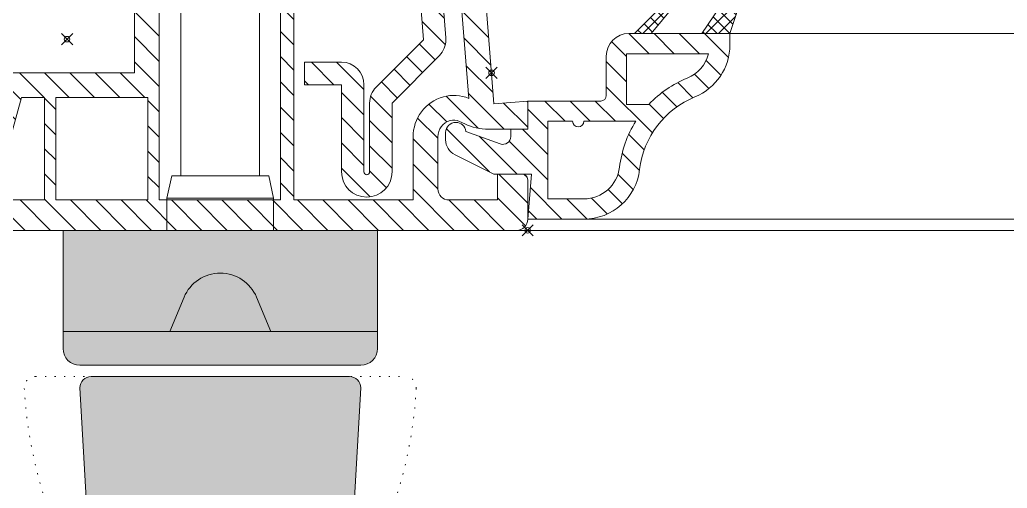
# Model space of a CAD drawing. Header units: millimetres. Extents: x -20000 to 230000, y -17405 to 24510.
# Drawn here: x 44900.3 to 44988.2, y -15455 to -15413.3 of the extents above; entities that cross this region are included whole.
import ezdxf

# ---------------------------------------------------------------- set-up
doc = ezdxf.new("R2010")
doc.units = ezdxf.units.MM
doc.header["$PDMODE"] = 35
doc.header["$PDSIZE"] = 0.5
doc.linetypes.add('ACAD_ISO07W100', pattern=[3, 0, -3])
doc.layers.get('0').update_dxf_attribs({"lineweight": 13})
doc.layers.add('0 - Invisible', color=43, linetype='Continuous', lineweight=0, plot=False)
for name, color, linetype, lineweight in [('1 - Acier', 160, 'Continuous', 13), ('1 - Joint', 7, 'Continuous', 13), ('1 - PVC', 7, 'Continuous', 13)]:
    doc.layers.add(name, color=color, linetype=linetype, lineweight=lineweight)
doc.layers.add('1 - Cache', color=7, linetype='Continuous', lineweight=0, true_color=0xffffff)
pattern_1 = [(45, (-2912.384163688289, -784.688370395525), (-0.561266007566822, 0.5612660075668221), []), (135, (-2912.384163688289, -784.688370395525), (-0.5612660075668221, -0.561266007566822), [])]

# ---------------------------------------------------------------- blocks, each defined once
blk = doc.blocks.new('Rehau - Renfort 230710')
at = {"layer": '1 - Acier'}
h = blk.add_hatch(dxfattribs=at)
h.set_pattern_fill('ANSI31', color=256, scale=0.5, style=0)
h.set_pattern_definition([(45, (0, 0), (-1.122532015133644, 1.122532015133644), [])])
h.paths.add_polyline_path([(13.32000033283475, -0.957883839131682), (17.53421389520918, -5.172097401504288, 0.198912367379658), (18.94842745758251, -5.757883839131409), (25.07000033283657, -5.757883839131409, -0.4142135623730951), (25.32000033283657, -6.007883839131409, -0.4142135623730951), (25.07000033283657, -6.257883839131409), (17.32000033283657, -6.257883839131409, 0.4142135623730951), (15.32000033283657, -8.25788383913141), (15.32000033283657, -11.54213030334813), (17.32000033283657, -11.54213030334813), (17.32000033283657, -8.25788383913141), (25.07000033283657, -8.25788383913141, 0.4142135623730951), (27.32000033283657, -6.007883839131409, 0.4142135623730951), (25.07000033283657, -3.757883839131409), (18.94842745758251, -3.75788383913141), (14.73421389520809, 0.4563297232411969, 0.198912367379658), (13.32000033283475, 1.042116160868318, 0.0196374777712513), (13.16308214138007, 1.035950828335444), (-15.83691785862175, -1.246398669579321, 0.3913924554629739), (-17.67999966716525, -3.240233337045083), (-17.67999966716525, -23.09155236980678), (-15.67999966716525, -23.09155236980678), (-15.67999966716525, -3.240233337045083)])
blk.add_lwpolyline([(13.16308214138007, 1.035950828335444), (-15.83691785862175, -1.246398669579321, 0.391392455462974), (-17.67999966716525, -3.240233337045083), (-17.67999966716525, -23.09155236980678), (-15.67999966716525, -23.09155236980678), (-15.67999966716525, -3.240233337045083), (13.32000033283475, -0.9578838391316822), (17.53421389520918, -5.172097401504288, 0.198912367379658), (18.94842745758251, -5.757883839131409), (25.07000033283657, -5.757883839131409, -0.414213562373095), (25.32000033283657, -6.007883839131409, -0.414213562373095), (25.07000033283657, -6.257883839131409), (17.32000033283657, -6.257883839131409, 0.414213562373095), (15.32000033283657, -8.25788383913141), (15.32000033283657, -11.54213030334813), (17.32000033283657, -11.54213030334813), (17.32000033283657, -8.25788383913141), (25.07000033283657, -8.25788383913141, 0.414213562373095), (27.32000033283657, -6.007883839131409, 0.414213562373095), (25.07000033283657, -3.757883839131409), (18.94842745758251, -3.757883839131409), (14.73421389520809, 0.4563297232411969, 0.198912367379658), (13.32000033283475, 1.042116160868318, 0.0196374777712513)], format="xyb", close=True, dxfattribs=at)
blk = doc.blocks.new('Rehau - Gamme Performance - Z55')
at = {"layer": '1 - PVC'}
h = blk.add_hatch(dxfattribs=at)
h.set_pattern_fill('ANSI31', color=256, scale=0.5, angle=90, style=0)
h.set_pattern_definition([(225, (0, 0), (-1.122532015133644, 1.122532015133644), [])])
edge = h.paths.add_edge_path(flags=16)
edge.add_line((-65.87251832466427, 51.19881142177838), (-65.47091301459295, 49.70000000000073))
edge.add_line((-65.47091301459295, 49.70000000000073), (-56, 49.70000000000073))
edge.add_line((-56, 49.70000000000073), (-56, 57.29999999999927))
edge.add_line((-56, 57.29999999999927), (-69.57885222706682, 57.29999999999928))
edge.add_line((-69.57885222706682, 57.29999999999928), (-70.677443916029, 53.19999999999892))
edge.add_line((-70.677443916029, 53.19999999999892), (-68.48051805564319, 53.19999999999892))
edge.add_arc((-68.48051805564319, 50.50000000000004), 2.69999999999888, 15.000000000040075, 90, ccw=False)
h.paths.add_polyline_path([(-27.20000000352593, 57.30000000000109), (-27.20000000352593, 49.70000000000073), (-55, 49.70000000000073), (-55, 57.30000000000109)], flags=16)
edge = h.paths.add_edge_path()
edge.add_line((-52.29999999999563, 5.000000000000004), (-54.5, 5.000000000000004))
edge.add_arc((-54.5, 4.500000000000004), 0.5, 90, 180)
edge.add_line((-55, 4.500000000000004), (-55, 1.000000000000004))
edge.add_arc((-54, 1.000000000000003), 1, 180, 270)
edge.add_line((-54, 3.306546357697854e-15), (-2, 1.224646799147351e-16))
edge.add_arc((-2, 2), 2, 270, 360)
edge.add_line((1.224646799147353e-16, 2), (8.572527594031472e-16, 14))
edge.add_line((8.572527594031472e-16, 14), (-3.005255888325336, 14))
edge.add_arc((-3.005255888324402, 13.80000000000172), 0.1999999999982798, 90.00000000026766, 165.00000000006)
edge.add_line((-3.198441053580608, 13.85176380902158), (-3.493185165250906, 12.75176380902121))
edge.add_arc((-3.299999999994521, 12.69999999999905), 0.1999999999990494, 164.9999999994347, 269.9999999996813)
edge.add_line((-3.299999999995634, 12.5), (-2.299999999995634, 12.5))
edge.add_arc((-2.299999999998362, 12.20000000000164), 0.2999999999983629, -5.210836206970271e-10, 89.99999999947892, ccw=False)
edge.add_line((-1.999999999999999, 12.19999999999891), (-1.999999999999999, 9.5))
edge.add_arc((-2.499999999999502, 9.499999999999503), 0.4999999999995028, -90.00000000005701, 5.701394911739044e-11, ccw=False)
edge.add_line((-2.5, 9), (-6.519481944349536, 9))
edge.add_arc((-6.519481944348197, 9.499999999998188), 0.4999999999981881, 194.9999999998352, 269.99999999984664, ccw=False)
edge.add_line((-7.002444857491354, 9.370590477448786), (-7.739777747883635, 12.12235428646818))
edge.add_arc((-7.449999999996928, 12.19999999999979), 0.3000000000002084, 90.0000000000307, 195.0000000001583, ccw=False)
edge.add_line((-7.449999999997089, 12.5), (-6.699999999997089, 12.5))
edge.add_arc((-6.699999999998201, 12.69999999999905), 0.1999999999990489, 270.0000000003186, 375.0000000005654)
edge.add_line((-6.506814834741816, 12.75176380902121), (-6.801558946412114, 13.85176380902158))
edge.add_arc((-6.994744111668309, 13.80000000000173), 0.1999999999982653, 14.99999999993691, 89.99999999973564)
edge.add_line((-6.994744111667386, 14), (-20.00000000352884, 14))
edge.add_line((-20.00000000352884, 14), (-20.00000000352884, 21.89999999999964))
edge.add_line((-20.00000000352884, 21.89999999999964), (-22.20000000352593, 21.89999999999964))
edge.add_line((-22.20000000352593, 21.89999999999964), (-22.20000000352593, 23.24485357832054))
edge.add_line((-22.20000000352593, 23.24485357832054), (-24.00000000352884, 23.89999999999964))
edge.add_line((-24.00000000352884, 23.89999999999964), (-24.00000000352884, 21.75))
edge.add_line((-24.00000000352884, 21.75), (-30.30000000352447, 21.75))
edge.add_arc((-30.30000000352447, 23.25), 1.5, 180, 270, ccw=False)
edge.add_line((-31.80000000352447, 23.25), (-31.80000000352447, 29.5))
edge.add_line((-31.80000000352447, 29.5), (-32.30000000352447, 30))
edge.add_line((-32.30000000352447, 30), (-31.80000000352447, 30.5))
edge.add_line((-31.80000000352447, 30.5), (-31.80000000352447, 36.75))
edge.add_arc((-30.30000000352447, 36.75), 1.5, 90, 180, ccw=False)
edge.add_line((-30.30000000352447, 38.25), (-24.00000000352884, 38.25))
edge.add_line((-24.00000000352884, 38.25), (-24.00000000352884, 36.10000000000036))
edge.add_line((-24.00000000352884, 36.10000000000036), (-22.20000000352593, 36.75514642167946))
edge.add_line((-22.20000000352593, 36.75514642167946), (-22.20000000352593, 38.10000000000036))
edge.add_line((-22.20000000352593, 38.10000000000036), (-20.00000000352884, 38.10000000000036))
edge.add_line((-20.00000000352884, 38.10000000000036), (-20.00000000352884, 51.70000000000073))
edge.add_line((-20.00000000352884, 51.70000000000073), (-21.00000000352884, 51.70000000000073))
edge.add_line((-21.00000000352884, 51.70000000000073), (-21.00000000352884, 50.70000000000073))
edge.add_line((-21.00000000352884, 50.70000000000073), (-25.00000000352884, 50.70000000000073))
edge.add_line((-25.00000000352884, 50.70000000000073), (-25.00000000352884, 57))
edge.add_arc((-24.00000000352884, 57), 1, 90, 180, ccw=False)
edge.add_line((-24.00000000352884, 58), (-22.00000000352884, 58))
edge.add_line((-22.00000000352884, 58), (-22.00000000352884, 57.5))
edge.add_line((-22.00000000352884, 57.5), (-20.50000000352884, 57.5))
edge.add_line((-20.50000000352884, 57.5), (-20.50000000352884, 59))
edge.add_arc((-21.50000000352884, 59), 1, 0, 90)
edge.add_line((-21.50000000352884, 60), (-30.00000000352884, 60))
edge.add_line((-30.00000000352884, 60), (-70.11598111865169, 60.00000000000001))
edge.add_arc((-70.1159811186501, 58.00000000000266), 1.999999999997343, 90.00000000004562, 165.0000000000639)
edge.add_line((-72.04783277122624, 58.51763809020486), (-75, 47.50000000000001))
edge.add_line((-75, 47.50000000000001), (-75, 46.00000000000001))
edge.add_line((-75, 46.00000000000001), (-71.99474411166739, 46.00000000000001))
edge.add_arc((-71.99474411166878, 46.19999999999825), 0.1999999999982407, 270.000000000399, 345.0000000006081)
edge.add_line((-71.80155894641211, 46.14823619098025), (-71.50681483474182, 47.24823619098243))
edge.add_arc((-71.69999999999817, 47.30000000000173), 0.1999999999982765, 345.0000000002252, 449.9999999996906)
edge.add_line((-71.69999999999709, 47.50000000000001), (-72.44999999999709, 47.50000000000001))
edge.add_arc((-72.44999999999695, 47.8000000000002), 0.3000000000001961, 164.9999999998384, 269.9999999999729, ccw=False)
edge.add_line((-72.73977774788364, 47.87764571353183), (-72.00244485749863, 50.62940952255122))
edge.add_arc((-71.5194819443508, 50.49999999999819), 0.5000000000036422, 89.9999999998551, 164.9999999999016, ccw=False)
edge.add_line((-71.51948194434954, 51.00000000000183), (-68.48051805564319, 51.00000000000001))
edge.add_arc((-68.48051805564357, 50.50000000000242), 0.4999999999975842, 14.99999999999801, 89.99999999995612, ccw=False)
edge.add_line((-67.99755514250137, 50.62940952255304), (-67.26022225210909, 47.87764571353183))
edge.add_arc((-67.5499999999955, 47.8), 0.2999999999999861, -90.00000000002439, 15.000000000212992, ccw=False)
edge.add_line((-67.54999999999563, 47.50000000000001), (-68.29999999999563, 47.50000000000001))
edge.add_arc((-68.2999999999979, 47.29999999999871), 0.200000000001296, 89.9999999993527, 194.9999999986473)
edge.add_line((-68.49318516525818, 47.24823619098243), (-68.19844105358061, 46.14823619098025))
edge.add_arc((-68.00525588832438, 46.19999999999768), 0.1999999999976693, 194.9999999992672, 269.9999999997273)
edge.add_line((-68.00525588832534, 46.00000000000001), (-65.5, 46.00000000000001))
edge.add_line((-65.5, 46.00000000000001), (-65.5, 47.50000000000001))
edge.add_line((-65.5, 47.50000000000001), (-50.22787593817338, 47.5))
edge.add_arc((-50.22787593817412, 46.50000000000196), 0.9999999999980389, -4.500000000040188, 89.99999999995771, ccw=False)
edge.add_line((-49.230958604443, 46.42154090427357), (-52, 11.23753400942223))
edge.add_line((-52, 11.23753400942224), (-55, 11.5))
edge.add_line((-55, 11.5), (-55, 9.000000000000004))
edge.add_line((-55, 9.000000000000004), (-51.50847331320983, 9.000000000000004))
edge.add_arc((-51.5084733132132, 14.00000000000103), 5.000000000001023, 270.0000000000385, 295.0000000000382)
edge.add_line((-49.39538200450625, 9.46846106481826), (-48.92550278250565, 9.687569344445368))
edge.add_arc((-48.41836086841914, 8.600000000007077), 1.199999999993857, 74.20892022657262, 115.0000000000137, ccw=False)
edge.add_arc((-48.5, 8.311321888265972), 1.499999999999998, 1.34718902700115e-11, 74.20892022657029, ccw=False)
edge.add_line((-47, 8.311321888266324), (-47, 3.70000000000073))
edge.add_arc((-48, 3.70000000000073), 1, -90, 0, ccw=False)
edge.add_line((-48, 2.700000000000731), (-52.29999999999563, 2.700000000000731))
edge.add_line((-52.29999999999563, 2.700000000000731), (-52.29999999999563, 5.000000000000004))
edge = h.paths.add_edge_path(flags=16)
edge.add_arc((-35.80000000352447, 28.5), 1, 180, 270)
edge.add_line((-35.80000000352447, 27.5), (-34.00000000352884, 27.5))
edge.add_line((-34.00000000352884, 27.5), (-34.00000000352884, 23.25))
edge.add_arc((-34.00000000352702, 23.05000000000109), 0.1999999999989086, 90.0000000005211, 180.0000000005211)
edge.add_line((-34.20000000352593, 23.04999999999928), (-34.20000000352593, 2.699999999998912))
edge.add_line((-34.20000000352593, 2.699999999998911), (-44.79999999999563, 2.699999999998911))
edge.add_line((-44.79999999999563, 2.699999999998911), (-44.79999999999563, 4.199999999998911))
edge.add_line((-44.79999999999563, 4.199999999998911), (-44.79999999999563, 5.800000000001094))
edge.add_line((-44.79999999999563, 5.800000000001094), (-44.79999999999563, 8.311321888266324))
edge.add_arc((-48.49999999999427, 8.311321888267054), 3.699999999998631, 359.9999999999887, 434.2089202265474)
edge.add_arc((-48.41836086841614, 8.599999999998895), 3.400000000002142, 74.20892022654432, 113.1443181339283)
edge.add_line((-49.75472569586418, 11.72636035158576), (-49.17440767002699, 19.10000000000037))
edge.add_line((-49.17440767002699, 19.10000000000037), (-46.89684091042, 48.03922954786503))
edge.add_arc((-46.39838224355474, 48.00000000000131), 0.4999999999986852, 90.00000000000807, 175.5000000000115, ccw=False)
edge.add_line((-46.39838224355481, 48.5), (-31.90000000353029, 48.5))
edge.add_line((-31.90000000353029, 48.5), (-22.20000000352593, 48.5))
edge.add_line((-22.20000000352593, 48.5), (-22.20000000352593, 40.44999999999891))
edge.add_line((-22.20000000352593, 40.44999999999891), (-30.30000000352447, 40.44999999999891))
edge.add_arc((-30.30000000352732, 36.74999999999739), 3.700000000001523, 89.99999999995588, 179.9999999999595)
edge.add_line((-34.00000000352884, 36.75), (-34.00000000352884, 32.5))
edge.add_line((-34.00000000352884, 32.5), (-35.80000000352447, 32.5))
edge.add_arc((-35.80000000352447, 31.5), 1, 90, 179.9999999999998)
edge.add_line((-36.80000000352447, 31.5), (-36.80000000352447, 30.89999999999964))
edge.add_line((-36.80000000352447, 30.89999999999964), (-34.00000000352884, 30.89999999999964))
edge.add_line((-34.00000000352884, 30.89999999999964), (-34.00000000352884, 29.10000000000037))
edge.add_line((-34.00000000352884, 29.10000000000037), (-36.80000000352447, 29.10000000000037))
edge.add_line((-36.80000000352447, 29.10000000000037), (-36.80000000352447, 28.5))
edge = h.paths.add_edge_path(flags=16)
edge.add_line((-22.20000000352593, 2.69999999999891), (-22.20000000352593, 19.54999999999927))
edge.add_line((-22.20000000352593, 19.54999999999927), (-30.30000000352447, 19.54999999999928))
edge.add_arc((-30.30000000352655, 23.2500000000047), 3.700000000005421, 223.1362588713335, 270.0000000000321, ccw=False)
edge.add_line((-33.00000000352884, 20.72017787186451), (-33.00000000352884, 2.699999999998912))
edge.add_line((-33.00000000352884, 2.699999999998911), (-22.20000000352593, 2.69999999999891))
h.paths.add_polyline_path([(-13, 11.79999999999927), (-13, 2.699999999998909), (-21.20000000352593, 2.69999999999891), (-21.20000000352593, 11.79999999999927)], flags=16)
edge = h.paths.add_edge_path(flags=16)
edge.add_arc((-6.519481944347775, 9.499999999998549), 2.699999999999276, 194.9999999999267, 269.99999999996265, ccw=False)
edge.add_line((-9.127481675328454, 8.801188578225265), (-9.931010774045717, 11.79999999999927))
edge.add_line((-9.931010774045717, 11.79999999999927), (-12, 11.79999999999927))
edge.add_line((-12, 11.79999999999927), (-12, 2.699999999998909))
edge.add_line((-12, 2.699999999998909), (-2.69999999999709, 2.699999999998909))
edge.add_line((-2.69999999999709, 2.699999999998909), (-2.699999999997089, 6.799999999999272))
edge.add_line((-2.699999999997089, 6.799999999999272), (-6.519481944349536, 6.799999999999272))
at = {"layer": '0 - Invisible'}
for p in [(-69.98342188930837, 46.00000000000001), (-22.19000000000232, 29.99500000000262), (-7.999999999999999, 17), (-51.78258921149632, 14), (-4.994999999995342, 13.99999989999924), (-55, 3.367778697655221e-15), (0, 0)]:
    blk.add_point(p, dxfattribs=at)
at = {"layer": '1 - PVC', "linetype": 'ByBlock', "flags": 128}
for points in [[(-52.29999999999563, 5.000000000000004), (-54.5, 5.000000000000004, 0.414213562373095), (-55, 4.500000000000004), (-55, 1.000000000000003, 0.414213562373095), (-54, 3.306546357697854e-15), (-2, 1.224646799147353e-16, 0.414213562373095), (1.224646799147353e-16, 2), (8.572527594031472e-16, 14), (-3.005255888325336, 14, 0.339454258862365), (-3.198441053580608, 13.85176380902158), (-3.493185165250906, 12.75176380902121, 0.4931454260326414), (-3.299999999995634, 12.5), (-2.299999999995634, 12.5, -0.414213562373095), (-1.999999999999999, 12.19999999999891), (-1.999999999999999, 9.5, -0.4142135623736777), (-2.5, 9), (-6.519481944349535, 9, -0.3394542588634316), (-7.002444857491354, 9.370590477448786), (-7.739777747883635, 12.12235428646818, -0.4931454260319969), (-7.449999999997089, 12.5), (-6.699999999997089, 12.5, 0.4931454260326414), (-6.506814834741816, 12.75176380902121), (-6.801558946412114, 13.85176380902158, 0.3394542588623977), (-6.994744111667386, 14), (-20.00000000352884, 14), (-20.00000000352884, 21.89999999999964), (-22.20000000352593, 21.89999999999964), (-22.20000000352593, 23.24485357832054), (-24.00000000352884, 23.89999999999964), (-24.00000000352884, 21.75), (-30.30000000352447, 21.75, -0.414213562373095), (-31.80000000352447, 23.25), (-31.80000000352447, 29.5), (-32.30000000352447, 30), (-31.80000000352447, 30.5), (-31.80000000352447, 36.75, -0.414213562373095), (-30.30000000352447, 38.25), (-24.00000000352884, 38.25), (-24.00000000352884, 36.10000000000036), (-22.20000000352593, 36.75514642167946), (-22.20000000352593, 38.10000000000036), (-20.00000000352884, 38.10000000000036), (-20.00000000352884, 51.70000000000073), (-21.00000000352884, 51.70000000000073), (-21.00000000352884, 50.70000000000073), (-25.00000000352884, 50.70000000000073), (-25.00000000352884, 57, -0.414213562373095), (-24.00000000352884, 58), (-22.00000000352884, 58), (-22.00000000352884, 57.5), (-20.50000000352884, 57.5), (-20.50000000352884, 59, 0.414213562373095), (-21.50000000352884, 60), (-30.00000000352884, 60), (-70.11598111865169, 60.00000000000001, 0.3394542588634644), (-72.04783277122624, 58.51763809020486), (-75, 47.50000000000001), (-75, 46.00000000000001), (-71.99474411166739, 46.00000000000001, 0.3394542588644011), (-71.80155894641211, 46.14823619098025), (-71.50681483474182, 47.24823619098243, 0.493145426028392), (-71.69999999999709, 47.50000000000001), (-72.44999999999709, 47.50000000000001, -0.4931454260320239), (-72.73977774788364, 47.87764571353183), (-72.00244485749863, 50.62940952255122, -0.3394542588636037), (-71.51948194434954, 51.00000000000183), (-68.48051805564319, 51.00000000000001, -0.3394542588631731), (-67.99755514250137, 50.62940952255304), (-67.26022225210909, 47.87764571353183, -0.4931454260325909), (-67.54999999999563, 47.50000000000001), (-68.29999999999563, 47.50000000000001, 0.4931454260274696), (-68.49318516525818, 47.24823619098243), (-68.19844105358061, 46.14823619098025, 0.3394542588656097), (-68.00525588832534, 46.00000000000001), (-65.5, 46.00000000000001), (-65.5, 47.50000000000001), (-50.22787593817338, 47.5, -0.437408972678621), (-49.230958604443, 46.42154090427357), (-52, 11.23753400942224), (-55, 11.5), (-55, 9.000000000000004), (-51.50847331320983, 9.000000000000004, 0.10951781168324), (-49.39538200450625, 9.46846106481826), (-48.92550278250565, 9.687569344445368, -0.1798882176655075), (-48.0918043421043, 9.754712446941998, -0.3356092712833857), (-47, 8.311321888266324), (-47, 3.70000000000073, -0.414213562373095), (-48, 2.700000000000731), (-52.29999999999563, 2.700000000000731)], [(-65.87251832466427, 51.19881142177838), (-65.47091301459295, 49.70000000000073), (-56, 49.70000000000073), (-56, 57.29999999999927), (-69.57885222706682, 57.29999999999928), (-70.677443916029, 53.19999999999892), (-68.48051805564319, 53.19999999999892, -0.3394542588631813)], [(-36.80000000352447, 28.5, 0.414213562373095), (-35.80000000352447, 27.5), (-34.00000000352884, 27.5), (-34.00000000352884, 23.25, 0.414213562373095), (-34.20000000352593, 23.04999999999928), (-34.20000000352593, 2.699999999998911), (-44.79999999999563, 2.699999999998911), (-44.79999999999563, 4.199999999998911), (-44.79999999999563, 5.800000000001094), (-44.79999999999563, 8.311321888266324, 0.335609271283394), (-47.49311737718381, 11.87168526633286, 0.1715412382788157), (-49.75472569586418, 11.72636035158576), (-49.17440767002699, 19.10000000000037), (-46.89684091042, 48.03922954786503, -0.3913924554631052), (-46.39838224355481, 48.5), (-31.90000000353029, 48.5), (-22.20000000352593, 48.5), (-22.20000000352593, 40.44999999999891), (-30.30000000352447, 40.44999999999891, 0.4142135623731134), (-34.00000000352884, 36.75), (-34.00000000352884, 32.5), (-35.80000000352447, 32.5, 0.414213562373095), (-36.80000000352447, 31.5), (-36.80000000352447, 30.89999999999964), (-34.00000000352884, 30.89999999999964), (-34.00000000352884, 29.10000000000037), (-36.80000000352447, 29.10000000000037)], [(-22.20000000352593, 2.69999999999891), (-22.20000000352593, 19.54999999999927), (-30.30000000352447, 19.54999999999928, -0.2073801119521994), (-33.00000000352884, 20.72017787186451), (-33.00000000352884, 2.699999999998911)], [(-6.519481944349536, 6.799999999999272, -0.3394542588635505), (-9.127481675328454, 8.801188578225265), (-9.931010774045717, 11.79999999999927), (-12, 11.79999999999927), (-12, 2.699999999998909), (-2.69999999999709, 2.699999999998909), (-2.699999999997089, 6.799999999999272)]]:
    blk.add_lwpolyline(points, format="xyb", close=True, dxfattribs=at)
at = {"layer": '1 - PVC', "linetype": 'ByBlock'}
for points in [[(-27.20000000352593, 57.30000000000109), (-27.20000000352593, 49.70000000000073), (-55, 49.70000000000073), (-55, 57.30000000000109)], [(-13, 11.79999999999927), (-13, 2.699999999998909), (-21.20000000352593, 2.69999999999891), (-21.20000000352593, 11.79999999999927)]]:
    blk.add_lwpolyline(points, close=True, dxfattribs=at)
blk = doc.blocks.new('*U316')
at = {"layer": '0 - Invisible'}
blk.add_point((220, 0), dxfattribs=at)
at = {"xscale": -1}
blk.add_blockref('Rehau - Gamme Performance - Z55', (205.9999999982319, -17.00000000000091), dxfattribs=at)
at = {"rotation": 270}
blk.add_blockref('Rehau - Renfort 230710', (252.684999850615, 13.27000033283457), dxfattribs=at)
blk = doc.blocks.new('Rehau - Doucine 16.5x18')
at = {"layer": '1 - Joint', "linetype": 'ByBlock'}
h = blk.add_hatch(dxfattribs=at)
h.set_pattern_fill('ANSI37', color=256, scale=0.25, style=0)
h.set_pattern_definition(pattern_1)
h.paths.add_polyline_path([(-8.50000000000091, 15.5), (-8.50000000000091, 18), (-12.97440279778539, 19.47977011835519, 0.08001909372935286), (-13.10000000000036, 19.5, 0.4142135623730951), (-13.50000000000091, 19.09999999999991, 0.2487699381560555), (-13.32437368451883, 18.76885584755973)])
h = blk.add_hatch(dxfattribs=at)
h.set_pattern_fill('ANSI37', color=256, scale=0.25, style=0)
h.set_pattern_definition(pattern_1)
h.paths.add_polyline_path([(-8.50000000000091, 9.5), (-8.50000000000091, 11), (-12.01064041157342, 13.85695043761029, 0.6317989102153458), (-12.50000000000045, 13.62426406871191, 0.1989123673792611), (-12.41213203435655, 13.41213203435609)])
at = {"layer": '1 - PVC', "linetype": 'ByBlock'}
h = blk.add_hatch(dxfattribs=at)
h.set_pattern_fill('ANSI31', color=256, scale=0.5, style=0)
h.set_pattern_definition([(45, (-2912.384163688289, -784.688370395525), (-1.122532015133644, 1.122532015133644), [])])
h.paths.add_polyline_path([(-3.000000000000455, 7, -0.4142135623732283), (-2.5, 6.5), (-2.499999999999545, 0), (0, 0), (-4.547473508864641e-13, -1.500000000000114), (0.6561773323446687, -1.5, -0.5205670505521569), (1.313962166894271, -2.439414100327667), (0.1999999999989086, -5.5, 0.3811307581006518), (-0.6000000000003638, -6.397056274847273, 0.4142135623735745), (0.3029437251507261, -7.300000000000068), (0.9421511476994056, -7.300000000000068, 0.2852788825171162), (2.286756852013241, -6.464857503474832), (3.999999999999091, -2.999999999999773), (3.999999999999091, 0.3499546541038399), (8, 1.13686837721616e-13), (7.999999999999545, 5, 0.3799006046681088), (3.591390912251427, 9.964902495408069, -0.2727363566404614), (-2.87014754928623, 14.88797941848509, 0.3048489699458664), (-7.5, 18), (-8.50000000000091, 18), (-8.50000000000091, 15.5), (-8.50000000000091, 11), (-8.50000000000091, 9.5), (-8.50000000000091, 9, 0.4142135623729952), (-6.499999999999545, 7)])
h.paths.add_polyline_path([(-6.700000000000273, 8.800000000000068), (-6.700000000000273, 16.09838667696624, -0.2370242116949347), (-4.536894431543715, 14.20830682783026, 0.1067883269849329), (-2.200000000000273, 10.79224976384876), (-2.200000000000273, 8.800000000000182)], flags=16)
h.paths.add_polyline_path([(-0.7000000000002728, 9.625789604116108, 0.1117876743847759), (3.378490183840768, 8.177537597061132, -0.3799006046680456), (6.199999999999818, 5), (6.199999999999818, 1.800000000000182), (-0.7000000000002728, 1.800000000000296), (-0.7000000000007276, 4, 1), (-0.7000000000007276, 4.999999999999545)], flags=16)
at = {"layer": '1 - Joint', "linetype": 'ByBlock'}
for points in [[(-8.50000000000091, 18), (-12.97440279778539, 19.47977011835519, 0.08001909372935286), (-13.10000000000036, 19.5, 0.414213562373095), (-13.50000000000091, 19.09999999999991, 0.2487699381560556), (-13.32437368451883, 18.76885584755973), (-8.50000000000091, 15.5)], [(-8.50000000000091, 11), (-12.01064041157315, 13.85695043761007, 0.1724541519307298), (-12.20000000000027, 13.92426406871164, 0.414213562373095), (-12.50000000000045, 13.62426406871191, 0.1989123673792611), (-12.41213203435655, 13.41213203435609), (-8.50000000000091, 9.5)]]:
    blk.add_lwpolyline(points, format="xyb", dxfattribs=at)
at = {"layer": '1 - PVC', "linetype": 'ByBlock'}
for points in [[(0.3029437251516356, -7.29999999999859, -0.414213562373095), (-0.6000000000003638, -6.397056274847273, -0.3811307581005232), (0.1999999999989086, -5.5), (1.313962166894271, -2.439414100327667, 0.5205670505517884), (0.6561773323446687, -1.5), (0, -1.5), (0, 0), (-2.5, 0), (-2.500000000000455, 6.5, 0.414213562373095), (-3.000000000000455, 7), (-6.499999999999545, 6.999999999998863, -0.414213562373095), (-8.50000000000091, 9), (-8.50000000000091, 9.5), (-8.50000000000091, 11), (-8.50000000000091, 15.5), (-8.50000000000091, 18), (-7.5, 18.00000000000034, -0.3048489699458998), (-2.87014754928623, 14.88797941848509, 0.2727363566404615), (3.591390912251882, 9.964902495407728, -0.3799006046680661), (7.999999999999545, 5), (7.999999999999545, 0), (3.999999999999091, 0.3499546541038399), (3.999999999999091, -3), (2.286756852014605, -6.464857503475287, -0.2852788825170653), (0.9421511476994056, -7.300000000000068)], [(-2.200000000001637, 10.79224976385001, -0.106788326984897), (-4.536894431543715, 14.20830682783026, 0.2370242116948932), (-6.700000000000273, 16.09838667696624), (-6.700000000000273, 8.800000000000182), (-2.200000000000273, 8.800000000000182)], [(3.378490183841222, 8.17753759706136, -0.3799006046680661), (6.199999999999818, 5), (6.199999999999818, 1.800000000000182), (-0.7000000000007276, 1.800000000000182), (-0.7000000000007276, 4, 0.9999999999999999), (-0.7000000000007276, 4.999999999999545), (-0.6999999999998181, 9.62578960411588, 0.1117876743847635)]]:
    blk.add_lwpolyline(points, format="xyb", close=True, dxfattribs=at)
blk = doc.blocks.new('*U319')
at = {"layer": '0 - Invisible'}
blk.add_point((-5, -3.217410788502776), dxfattribs=at)
at = {"layer": '1 - PVC'}
for p, q in [((9.000000000000002, -1), (8.999999999999845, 120.0000000017681)), ((7.999999999998937, 114.0000000017681), (8.000000000000002, 5.000000000000001)), ((-8.50000000000091, 18), (-8.500000000001068, 101.0000000017679))]:
    blk.add_line(p, q, dxfattribs=at)
blk.add_blockref('Rehau - Doucine 16.5x18', (0, 0))
blk = doc.blocks.new('*U146')
at = {"layer": '1 - Cache', "linetype": 'ByBlock'}
h = blk.add_hatch(color=256, dxfattribs=at)
h.paths.add_polyline_path([(32.13999999998487, -28.99880588942324, 0.4142135623730951), (33.63999999998487, -27.49880588942324), (33.63999999998487, -25.99880588942324), (5.639999999984866, -25.99880588942324), (5.639999999984866, -27.49880588942324, 0.4142135623730951), (7.139999999984866, -28.99880588942324)])
h.paths.add_polyline_path([(24.13999999998487, -25.99880588942324), (22.87032121280208, -22.9544301427959, 0.6664264009324953), (16.4096788733732, -22.95443005641573), (15.13999999998486, -25.99880588942323)], flags=16)
h.paths.add_polyline_path([(5.639999999984866, -16.99880588942324), (5.639999999984866, -25.99880588942324), (15.13999999998486, -25.99880588942323), (16.4096788733732, -22.95443005641573, -0.6664264009324957), (22.87032121280208, -22.9544301427959), (24.13999999998487, -25.99880588942324), (33.63999999998487, -25.99880588942324), (33.63999999998487, -16.99880588942324)])
h = blk.add_hatch(color=256, dxfattribs=at)
edge = h.paths.add_edge_path()
edge.add_ellipse((82.13999999998487, -28.99880588942324), major_axis=(80.00000000000023, 4.312242286526507e-13), ratio=0.6874999999999974, start_angle=202.4762904734768, end_angle=229.2276139291774, ccw=False)
edge.add_line((8.216975090459503, -50.02536582108639), (9.684081293659043, -75.94424207753607))
edge.add_arc((19.63999999998487, -73.81847090684461), 10.18033498255885, 192.0527130828295, 347.9472869171705)
edge.add_line((29.59591870631069, -75.94424207753607), (29.89554469330701, -70.6508496406165))
edge = h.paths.add_edge_path()
edge.add_arc((31.13999999998487, -30.99880588942324), 1, 0, 90)
edge.add_line((31.13999999998487, -29.99880588942324), (8.139999999984866, -29.99880588942324))
edge.add_arc((8.139999999984866, -30.99880588942324), 1, 90, 180)
edge.add_line((7.139999999984866, -30.99880588942324), (8.216975090459503, -50.02536582108639))
edge.add_ellipse((82.13999999998487, -28.99880588942324), major_axis=(80.00000000000023, 4.312242286526507e-13), ratio=0.6874999999999974, start_angle=202.4762904734768, end_angle=229.2276139291774)
edge.add_line((29.89554469330701, -70.65084964061651), (32.13999999998487, -30.99880588942324))
at = {"color": 253, "linetype": 'ACAD_ISO07W100', "lineweight": -2, "ltscale": 0.25}
blk.add_line((3.194347759534139, -29.99880588942324), (36.08565224043559, -29.99880588942324), dxfattribs=at)
for centre, radius, start, end in [((3.194347759534139, -30.99880588942324), 0.9999999999996538, 90, 183.1118880258186), ((36.08565224043559, -30.99880588942324), 0.9999999999989768, 356.8881119741812, 90)]:
    blk.add_arc(centre, radius, start, end, dxfattribs=at)
blk.add_ellipse((82.13999999998487, -28.99880588942324), major_axis=(80.00000000000023, 4.312242286526507e-13), ratio=0.6874999999999974, start_param=3.178951997943061, end_param=5.366291382509791, dxfattribs=at)
at = {"color": 253, "linetype": 'ACAD_ISO07W100', "lineweight": -2, "ltscale": 0.25, "extrusion": (0, 0, -1)}
blk.add_ellipse((-42.86000000001513, -28.99880588942324), major_axis=(-79.99999999999963, 4.960934169123267e-12), ratio=0.6874999999999106, start_param=3.178951997942822, end_param=3.453505035371744, dxfattribs=at)
at = {"layer": '1 - Acier', "linetype": 'ByBlock'}
for p, q in [((16.13999999998487, -12.14781780357589), (16.13999999998487, 18.00119411057676)), ((23.13999999998487, -12.14781780357589), (23.13999999998487, 18.00119411057676))]:
    blk.add_line(p, q, dxfattribs=at)
at = {"layer": '1 - PVC', "linetype": 'ByBlock'}
for p, q in [((14.88999999998487, -14.14781780357589), (15.32081637208466, -12.14781780357589)), ((23.95918362788507, -12.14781780357589), (15.32081637208466, -12.14781780357589)), ((24.38999999998487, -14.14781780357589), (23.95918362788507, -12.14781780357589)), ((14.88999999998487, -16.99880588942324), (14.88999999998487, -14.14781780357589)), ((24.38999999998487, -14.14781780357589), (14.88999999998487, -14.14781780357589)), ((24.38999999998487, -16.99880588942324), (24.38999999998487, -14.14781780357589)), ((33.63999999998487, -16.99880588942324), (5.639999999984866, -16.99880588942324)), ((5.639999999984866, -16.99880588942324), (5.639999999984866, -27.49880588942324)), ((33.63999999998487, -16.99880588942324), (33.63999999998487, -27.49880588942324)), ((16.4096788733732, -22.95443005641573), (15.13999999998487, -25.99880588942324)), ((24.13999999998487, -25.99880588942324), (22.87032121280208, -22.9544301427959)), ((5.639999999984866, -25.99880588942324), (33.63999999998487, -25.99880588942324)), ((7.139999999984866, -28.99880588942324), (32.13999999998487, -28.99880588942324)), ((31.13999999998487, -29.99880588942324), (8.139999999984866, -29.99880588942324)), ((7.139999999984866, -30.99880588942324), (9.684081293657073, -75.94424207750126)), ((32.13999999998487, -30.99880588942324), (29.59591870631266, -75.94424207750126))]:
    blk.add_line(p, q, dxfattribs=at)
for centre, radius, start, end in [((19.64000002507237, -24.30165878860862), 3.5, 22.63892720683466, 157.3610712611251), ((7.139999999984866, -27.49880588942324), 1.5, 180, 270), ((32.13999999998487, -27.49880588942324), 1.5, 270, 0), ((8.139999999984866, -30.99880588942324), 1, 90, 180), ((31.13999999998487, -30.99880588942324), 1, 0, 90)]:
    blk.add_arc(centre, radius, start, end, dxfattribs=at)

msp = doc.modelspace()

# ---------------------------------------------------------------- block references
for name, p in [('*U316', (44684.49995186399, -15415.07159325538)), ('*U146', (44898.49995186222, -15415.07159325538))]:
    msp.add_blockref(name, p)
at = {"rotation": 270}
msp.add_blockref('*U319', (44945.49995186222, -15423.07159325538), dxfattribs=at)

doc.saveas('drawing.dxf')
